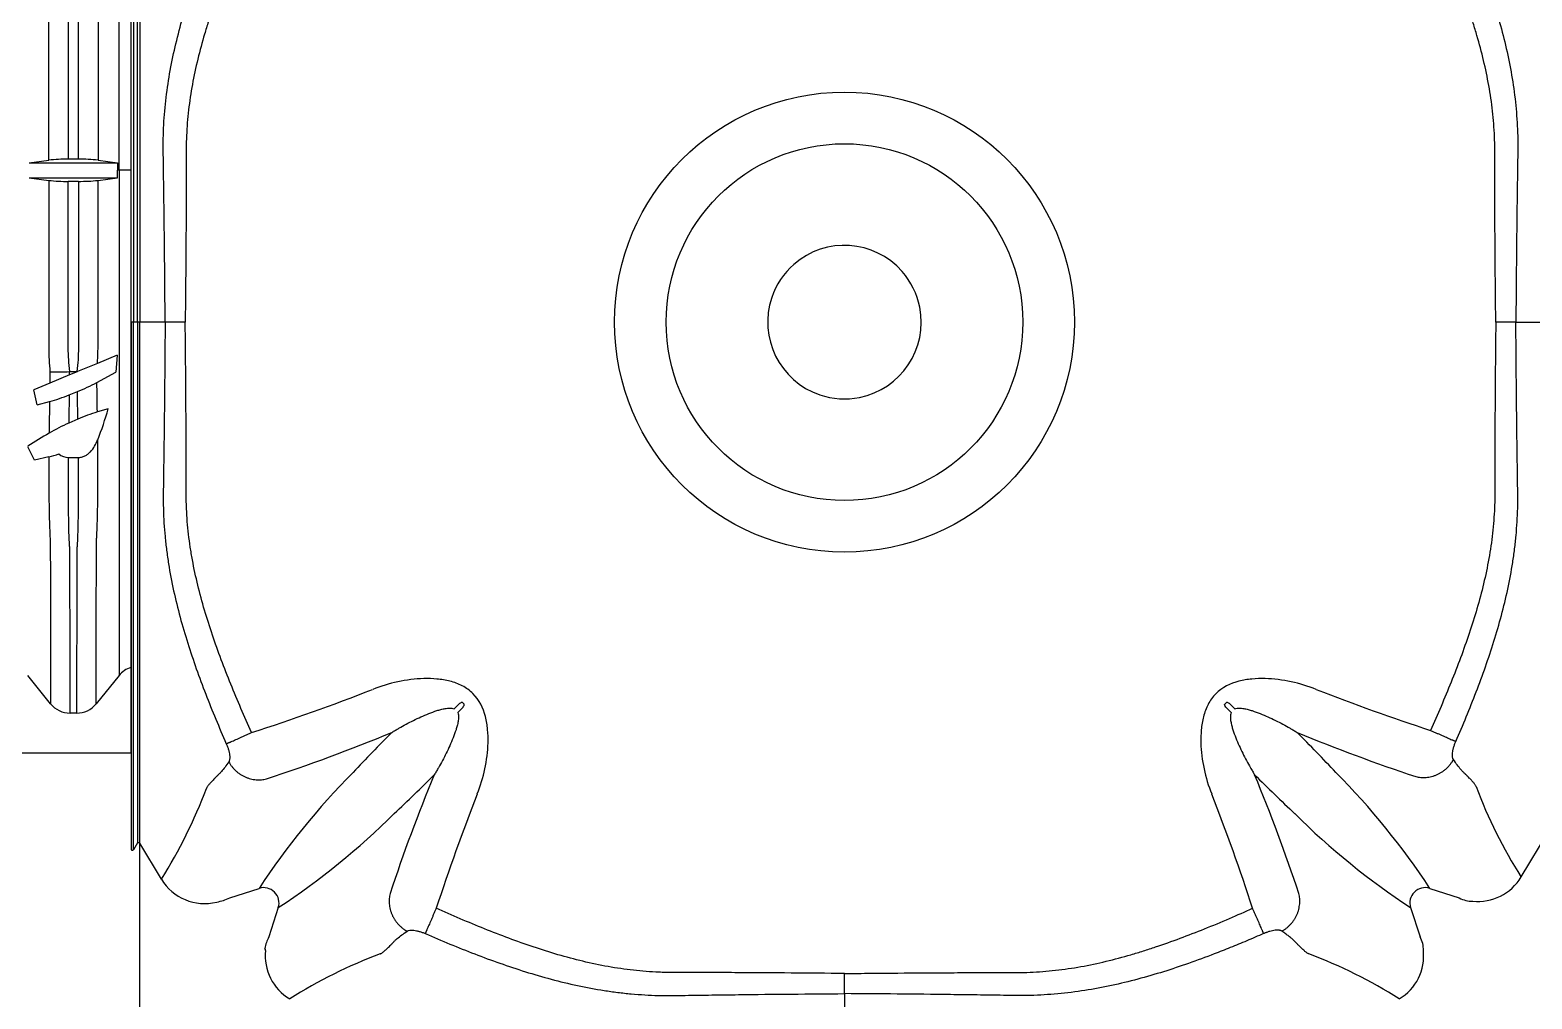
# Model space of a CAD drawing. Header units: millimetres. Extents: x -455371 to 117772, y -78417 to 116564.
# Drawn here: x -32728 to -32134, y 53506 to 53889 of the extents above; entities that cross this region are included whole.
import ezdxf

# ---------------------------------------------------------------- set-up
doc = ezdxf.new("R2010")
doc.units = ezdxf.units.MM
doc.layers.get('0').update_dxf_attribs({"color": 255})
doc.layers.add('BETON-STOP', color=141, linetype='Continuous')
doc.layers.add('Contorno-Cupolex', color=3, linetype='Continuous')
doc.layers.add('quote', color=5, linetype='Continuous', lineweight=15)

# ---------------------------------------------------------------- blocks, each defined once
blk = doc.blocks.new('Cupolex H50')
at = {"layer": 'Contorno-Cupolex', "linetype": 'Continuous'}
for p, q in [((19692.858, 10192.535), (19692.858, 10213.322)), ((19692.951, 10192.535), (19692.858, 10192.535)), ((19692.858, 10192.535), (19692.858, 10171.748)), ((19693.116, 10192.535), (19692.951, 10192.535)), ((19693.201, 10192.535), (19693.116, 10192.535)), ((19694.204, 10192.535), (19693.201, 10192.535)), ((19694.997, 10192.535), (19694.204, 10192.535)), ((19747.5, 10192.535), (19746.707, 10192.535)), ((19747.5, 10192.535), (19748.773, 10192.535)), ((19705.932, 10177.531), (19706.004, 10177.459)), ((19736.013, 10177.459), (19736.085, 10177.531)), ((19693.116, 10171.996), (19692.951, 10171.722)), ((19693.201, 10171.996), (19693.116, 10171.996)), ((19693.208, 10171.984), (19693.201, 10171.996)), ((19693.208, 10171.976), (19693.208, 10171.984)), ((19694.056, 10170.564), (19693.208, 10171.976)), ((19693.208, 10164.735), (19693.208, 10171.976)), ((19747.709, 10170.646), (19748.773, 10172.417)), ((19696.753, 10169.82), (19697.911, 10170.197)), ((19744.105, 10170.197), (19745.264, 10169.82)), ((19698.67, 10169.438), (19698.294, 10168.28)), ((19743.347, 10169.438), (19743.723, 10168.28)), ((19721.008, 10166.044), (19721.008, 10166.837)), ((19721.008, 10166.044), (19721.008, 10164.771))]:
    blk.add_line(p, q, dxfattribs=at)
for radius in [9.073, 7.037]:
    blk.add_circle((19721.008, 10192.535), radius, dxfattribs=at)
for centre, radius, start, end in [((19721.008, 10192.535), 3.029, 41.25, 131.25), ((19721.008, 10192.535), 3.029, 131.25, 161.25), ((19721.008, 10192.535), 3.029, 11.25, 41.25), ((19721.008, 10192.535), 3.029, 161.25, 251.25), ((19721.008, 10192.535), 3.029, 281.25, 11.25), ((19721.008, 10192.535), 3.029, 251.25, 281.25), ((19671.606, 10256.75), 84.511, 287.92489, 291.36419), ((19769.413, 10254.064), 81.647, 248.60087, 251.96279), ((19647.472, 10236.537), 83.013, 314.44915, 314.6275), ((19765.011, 10118.999), 83.013, 135.3725, 135.55085), ((19677.006, 10118.999), 83.013, 44.44915, 44.6275), ((19794.544, 10236.537), 83.013, 225.3725, 225.55085), ((19676.338, 10241.136), 70.114, 288.16797, 292.48426), ((19775.244, 10104.861), 101.529, 135.24033, 136.48357), ((19666.773, 10104.862), 101.528, 43.51644, 44.7597), ((19764.872, 10239.053), 67.882, 247.47222, 251.6936), ((19722.646, 10153.941), 29.599, 135.27197, 146.68663), ((19767.526, 10148.671), 67.882, 157.47222, 161.6936), ((19633.335, 10246.77), 101.528, 313.51644, 314.7597), ((19674.49, 10148.671), 67.882, 18.3064, 22.52778), ((19823.019, 10261.545), 122.115, 225.3451, 226.37876), ((19719.371, 10153.941), 29.599, 33.31337, 44.72803), ((19764.175, 10181.087), 19.498, 200.64304, 212.37979), ((19677.575, 10180.979), 19.496, 327.71075, 339.45955), ((19782.538, 10144.13), 81.647, 158.60087, 161.96279), ((19659.479, 10144.13), 81.647, 18.03721, 21.39913), ((19682.414, 10194.173), 29.599, 303.31337, 314.72803), ((19759.649, 10194.23), 29.672, 225.28608, 236.67252), ((19692.908, 10171.747), 0.0499, 179.27755, 329.03728), ((19695.76, 10171.587), 1.987, 210.98877, 283.95348), ((19698.098, 10169.625), 0.601, 341.86663, 108.13337), ((19743.918, 10169.625), 0.601, 71.86663, 198.13337), ((19746.005, 10171.669), 1.987, 263.94289, 329.01288), ((19695.909, 10171.605), 1.974, 279.62968, 295.30529), ((19745.761, 10170.723), 1.031, 241.14815, 271.90187), ((19700.317, 10167.325), 2.238, 154.73634, 166.96361), ((19742.82, 10167.782), 1.031, 358.098, 28.85197), ((19698.066, 10167.758), 0.1, 353.99442, 45.05073), ((19700.142, 10167.538), 1.987, 173.94289, 239.01288), ((19741.874, 10167.538), 1.987, 300.98712, 6.05711), ((19709.561, 10149.368), 19.498, 110.64304, 122.37979), ((19732.568, 10149.593), 19.248, 57.54397, 69.4332)]:
    blk.add_arc(centre, radius, start, end, dxfattribs=at)
for points, knots in [([(19692.951, 10213.348), (19692.951, 10211.819), (19692.951, 10210.284), (19692.951, 10208.366), (19692.951, 10207.982), (19692.951, 10207.407), (19692.951, 10207.215), (19692.951, 10206.999), (19692.951, 10206.975), (19692.951, 10206.928), (19692.951, 10206.905), (19692.951, 10206.823), (19692.951, 10206.751), (19692.951, 10206.485), (19692.951, 10206.231), (19692.951, 10205.762), (19692.951, 10205.591), (19692.951, 10205.219), (19692.951, 10205.016), (19692.951, 10204.369), (19692.951, 10203.893), (19692.951, 10203.114), (19692.951, 10202.842), (19692.951, 10202.285), (19692.951, 10202.001), (19692.951, 10201.421), (19692.951, 10201.126), (19692.951, 10200.525), (19692.951, 10200.217), (19692.951, 10199.756), (19692.951, 10199.602), (19692.951, 10199.427), (19692.951, 10199.405), (19692.951, 10199.383)], [0, 0, 0, 0, 0.5, 0.5, 0.625, 0.625, 0.6875, 0.6875, 0.6953125, 0.6953125, 0.703125, 0.703125, 0.71875, 0.71875, 0.75, 0.75, 0.765625, 0.765625, 0.78125, 0.78125, 0.8125, 0.8125, 0.828125, 0.828125, 0.84375, 0.84375, 0.859375, 0.859375, 0.875, 0.875, 0.8828125, 0.8828125, 0.8839302, 0.8839302, 0.8839302, 0.8839302]), ([(19693.116, 10192.535), (19693.116, 10193.816), (19693.116, 10195.097), (19693.116, 10197.018), (19693.116, 10197.659), (19693.116, 10198.46), (19693.116, 10198.621), (19693.116, 10198.942), (19693.116, 10199.104), (19693.116, 10199.39), (19693.116, 10199.514), (19693.116, 10199.767), (19693.116, 10199.896), (19693.116, 10200.537), (19693.116, 10201.023), (19693.116, 10201.973), (19693.116, 10202.439), (19693.116, 10203.761), (19693.116, 10204.543), (19693.116, 10205.471), (19693.116, 10205.74), (19693.116, 10206.182), (19693.116, 10206.355), (19693.116, 10206.517), (19693.116, 10206.547), (19693.116, 10206.586), (19693.116, 10206.598), (19693.116, 10206.622), (19693.116, 10206.633), (19693.116, 10206.693), (19693.116, 10206.743), (19693.116, 10206.894), (19693.116, 10206.994), (19693.116, 10207.497), (19693.116, 10207.899), (19693.116, 10209.911), (19693.116, 10211.52), (19693.116, 10213.074)], [0, 0, 0, 0, 0.0625, 0.0625, 0.09375, 0.09375, 0.101562, 0.101562, 0.109375, 0.109375, 0.117187, 0.117187, 0.125, 0.125, 0.15625, 0.15625, 0.1875, 0.1875, 0.25, 0.25, 0.28125, 0.28125, 0.3125, 0.3125, 0.320312, 0.320312, 0.324219, 0.324219, 0.328125, 0.328125, 0.34375, 0.34375, 0.375, 0.375, 0.5, 0.5, 1, 1, 1, 1]), ([(19693.201, 10213.074), (19693.201, 10211.52), (19693.201, 10209.911), (19693.201, 10207.899), (19693.201, 10207.497), (19693.201, 10206.994), (19693.201, 10206.894), (19693.201, 10206.743), (19693.201, 10206.693), (19693.201, 10206.633), (19693.201, 10206.622), (19693.201, 10206.598), (19693.201, 10206.586), (19693.201, 10206.547), (19693.201, 10206.517), (19693.201, 10206.355), (19693.201, 10206.182), (19693.201, 10205.74), (19693.201, 10205.471), (19693.201, 10204.543), (19693.201, 10203.761), (19693.201, 10202.439), (19693.201, 10201.973), (19693.201, 10201.023), (19693.201, 10200.537), (19693.201, 10199.896), (19693.201, 10199.767), (19693.201, 10199.514), (19693.201, 10199.39), (19693.201, 10199.104), (19693.201, 10198.942), (19693.201, 10198.621), (19693.201, 10198.46), (19693.201, 10197.659), (19693.201, 10197.018), (19693.201, 10195.097), (19693.201, 10193.816), (19693.201, 10192.535)], [0, 0, 0, 0, 0.5, 0.5, 0.625, 0.625, 0.65625, 0.65625, 0.671875, 0.671875, 0.675781, 0.675781, 0.679688, 0.679688, 0.6875, 0.6875, 0.71875, 0.71875, 0.75, 0.75, 0.8125, 0.8125, 0.84375, 0.84375, 0.875, 0.875, 0.882813, 0.882813, 0.890625, 0.890625, 0.898438, 0.898438, 0.90625, 0.90625, 0.9375, 0.9375, 1, 1, 1, 1]), ([(19694.204, 10192.535), (19694.201, 10193), (19694.195, 10193.932), (19694.182, 10195.335), (19694.168, 10196.624), (19694.152, 10197.796), (19694.141, 10198.585), (19694.133, 10199.112), (19694.127, 10199.469), (19694.134, 10200.097), (19694.19, 10200.998), (19694.328, 10202.07), (19694.597, 10203.479), (19694.973, 10204.852), (19695.427, 10206.202), (19695.795, 10207.192), (19696.194, 10208.185), (19696.475, 10208.833), (19696.619, 10209.166)], [0, 0, 0, 0, 0.081858, 0.164277, 0.247255, 0.309067, 0.370865, 0.386322, 0.40194, 0.433686, 0.497156, 0.560794, 0.624159, 0.750052, 0.811351, 0.87539, 0.93616, 1, 1, 1, 1]), ([(19697.616, 10208.729), (19697.527, 10208.528), (19697.343, 10208.117), (19697.069, 10207.48), (19696.755, 10206.724), (19696.415, 10205.856), (19696.124, 10205.045), (19695.909, 10204.392), (19695.709, 10203.738), (19695.485, 10202.915), (19695.27, 10201.916), (19695.118, 10200.908), (19695.05, 10200.064), (19695.036, 10199.515), (19695.035, 10199.26), (19695.035, 10199.086), (19695.036, 10198.603), (19695.034, 10197.811), (19695.03, 10196.404), (19695.021, 10194.997), (19695.009, 10193.59), (19695.001, 10192.887), (19694.997, 10192.535)], [0, 0, 0, 0, 0.039685, 0.081401, 0.12514, 0.187502, 0.249718, 0.280702, 0.311603, 0.373204, 0.434675, 0.49602, 0.557011, 0.587479, 0.595205, 0.603053, 0.61891, 0.682454, 0.745963, 0.872985, 0.936476, 1, 1, 1, 1]), ([(19746.707, 10192.535), (19746.703, 10192.885), (19746.695, 10193.585), (19746.682, 10194.984), (19746.673, 10196.383), (19746.669, 10197.783), (19746.667, 10198.57), (19746.668, 10199.094), (19746.668, 10199.435), (19746.655, 10200.025), (19746.59, 10200.865), (19746.442, 10201.867), (19746.232, 10202.86), (19746.013, 10203.678), (19745.816, 10204.328), (19745.606, 10204.976), (19745.319, 10205.782), (19744.941, 10206.753), (19744.545, 10207.706), (19744.267, 10208.337), (19744.133, 10208.64)], [0, 0, 0, 0, 0.063564, 0.127097, 0.254201, 0.31775, 0.381331, 0.397214, 0.41286, 0.44336, 0.504368, 0.565708, 0.627174, 0.688693, 0.719527, 0.750429, 0.81247, 0.874829, 0.93973, 1, 1, 1, 1]), ([(19745.13, 10209.074), (19745.226, 10208.852), (19745.415, 10208.415), (19745.683, 10207.765), (19745.984, 10207), (19746.307, 10206.125), (19746.754, 10204.783), (19747.123, 10203.419), (19747.385, 10202.017), (19747.519, 10200.951), (19747.572, 10200.056), (19747.576, 10199.431), (19747.571, 10199.077), (19747.562, 10198.553), (19747.552, 10197.768), (19747.533, 10196.369), (19747.514, 10194.625), (19747.505, 10193.229), (19747.5, 10192.535)], [0, 0, 0, 0, 0.042924, 0.084471, 0.124692, 0.188647, 0.249907, 0.375615, 0.438991, 0.50263, 0.566109, 0.597857, 0.613444, 0.628905, 0.690742, 0.752592, 0.876921, 1, 1, 1, 1]), ([(19692.951, 10199.383), (19692.951, 10199.251), (19692.951, 10199.12), (19692.951, 10198.681), (19692.951, 10198.373), (19692.951, 10197.452), (19692.951, 10196.837), (19692.951, 10194.993), (19692.951, 10193.764), (19692.951, 10192.535)], [0.8839302, 0.8839302, 0.8839302, 0.8839302, 0.890625, 0.890625, 0.90625, 0.90625, 0.9375, 0.9375, 1, 1, 1, 1]), ([(19692.951, 10185.719), (19692.951, 10185.84), (19692.951, 10185.961), (19692.951, 10186.389), (19692.951, 10186.697), (19692.951, 10187.619), (19692.951, 10188.233), (19692.951, 10190.077), (19692.951, 10191.306), (19692.951, 10192.535)], [0.8844651, 0.8844651, 0.8844651, 0.8844651, 0.890625, 0.890625, 0.90625, 0.90625, 0.9375, 0.9375, 1, 1, 1, 1]), ([(19693.116, 10192.535), (19693.116, 10191.89), (19693.116, 10191.245), (19693.116, 10189.955), (19693.116, 10189.309), (19693.116, 10188.019), (19693.116, 10187.374), (19693.116, 10186.406), (19693.116, 10186.083), (19693.116, 10185.44), (19693.116, 10185.117), (19693.116, 10184.478), (19693.116, 10184.165), (19693.116, 10183.551), (19693.116, 10183.249), (19693.116, 10182.657), (19693.116, 10182.365), (19693.116, 10181.811), (19693.116, 10181.544), (19693.116, 10180.784), (19693.116, 10180.317), (19693.116, 10179.729), (19693.116, 10179.548), (19693.116, 10179.222), (19693.116, 10179.074), (19693.116, 10178.693), (19693.116, 10178.525), (19693.116, 10178.326), (19693.116, 10178.225), (19693.116, 10178.024), (19693.116, 10177.924), (19693.116, 10177.723), (19693.116, 10177.623), (19693.116, 10177.321), (19693.116, 10177.121), (19693.116, 10176.719), (19693.116, 10176.518), (19693.116, 10175.916), (19693.116, 10175.515), (19693.116, 10174.712), (19693.116, 10174.311), (19693.116, 10173.271), (19693.116, 10172.633), (19693.116, 10171.996)], [0, 0, 0, 0, 0.032927, 0.032927, 0.065853, 0.065853, 0.09878, 0.09878, 0.115243, 0.115243, 0.131706, 0.131706, 0.14817, 0.14817, 0.164633, 0.164633, 0.181096, 0.181096, 0.197559, 0.197559, 0.230486, 0.230486, 0.246949, 0.246949, 0.263413, 0.263413, 0.296339, 0.296339, 0.329266, 0.329266, 0.362192, 0.362192, 0.395119, 0.395119, 0.460972, 0.460972, 0.526825, 0.526825, 0.658531, 0.658531, 0.790238, 0.790238, 1, 1, 1, 1]), ([(19693.201, 10171.996), (19693.201, 10172.633), (19693.201, 10173.271), (19693.201, 10174.311), (19693.201, 10174.712), (19693.201, 10175.515), (19693.201, 10175.916), (19693.201, 10176.518), (19693.201, 10176.719), (19693.201, 10177.121), (19693.201, 10177.321), (19693.201, 10177.623), (19693.201, 10177.723), (19693.201, 10177.924), (19693.201, 10178.024), (19693.201, 10178.225), (19693.201, 10178.326), (19693.201, 10178.525), (19693.201, 10178.693), (19693.201, 10179.074), (19693.201, 10179.222), (19693.201, 10179.548), (19693.201, 10179.729), (19693.201, 10180.317), (19693.201, 10180.784), (19693.201, 10181.544), (19693.201, 10181.811), (19693.201, 10182.365), (19693.201, 10182.657), (19693.201, 10183.249), (19693.201, 10183.551), (19693.201, 10184.165), (19693.201, 10184.478), (19693.201, 10185.117), (19693.201, 10185.44), (19693.201, 10186.083), (19693.201, 10186.406), (19693.201, 10187.374), (19693.201, 10188.019), (19693.201, 10189.309), (19693.201, 10189.955), (19693.201, 10191.245), (19693.201, 10191.89), (19693.201, 10192.535)], [0, 0, 0, 0, 0.209762, 0.209762, 0.341469, 0.341469, 0.473175, 0.473175, 0.539028, 0.539028, 0.604881, 0.604881, 0.637808, 0.637808, 0.670734, 0.670734, 0.703661, 0.703661, 0.736587, 0.736587, 0.753051, 0.753051, 0.769514, 0.769514, 0.802441, 0.802441, 0.818904, 0.818904, 0.835367, 0.835367, 0.85183, 0.85183, 0.868294, 0.868294, 0.884757, 0.884757, 0.90122, 0.90122, 0.934147, 0.934147, 0.967073, 0.967073, 1, 1, 1, 1]), ([(19694.204, 10192.535), (19694.196, 10191.132), (19694.183, 10189.729), (19694.161, 10187.975), (19694.157, 10187.624), (19694.15, 10187.098), (19694.147, 10186.923), (19694.142, 10186.572), (19694.14, 10186.397), (19694.136, 10186.134), (19694.134, 10186.047), (19694.131, 10185.871), (19694.13, 10185.783), (19694.129, 10185.648), (19694.129, 10185.603), (19694.129, 10185.513), (19694.13, 10185.468), (19694.131, 10185.333), (19694.133, 10185.243), (19694.145, 10184.793), (19694.167, 10184.434), (19694.219, 10183.895), (19694.239, 10183.716), (19694.285, 10183.358), (19694.31, 10183.179), (19694.396, 10182.644), (19694.463, 10182.291), (19694.692, 10181.241), (19694.881, 10180.552), (19695.203, 10179.533), (19695.317, 10179.195), (19695.554, 10178.525), (19695.678, 10178.193), (19696.062, 10177.202), (19696.335, 10176.551), (19696.619, 10175.905)], [0, 0, 0, 0, 0.25, 0.25, 0.3125, 0.3125, 0.34375, 0.34375, 0.375, 0.375, 0.390625, 0.390625, 0.40625, 0.40625, 0.414062, 0.414062, 0.421875, 0.421875, 0.4375, 0.4375, 0.5, 0.5, 0.53125, 0.53125, 0.5625, 0.5625, 0.625, 0.625, 0.75, 0.75, 0.8125, 0.8125, 0.875, 0.875, 1, 1, 1, 1]), ([(19697.616, 10176.341), (19697.331, 10176.975), (19697.057, 10177.611), (19696.667, 10178.572), (19696.541, 10178.894), (19696.298, 10179.54), (19696.182, 10179.865), (19695.851, 10180.841), (19695.655, 10181.496), (19695.414, 10182.489), (19695.342, 10182.822), (19695.25, 10183.325), (19695.222, 10183.493), (19695.172, 10183.829), (19695.149, 10183.997), (19695.091, 10184.501), (19695.064, 10184.838), (19695.045, 10185.259), (19695.042, 10185.344), (19695.039, 10185.47), (19695.038, 10185.513), (19695.037, 10185.597), (19695.036, 10185.639), (19695.035, 10185.766), (19695.035, 10185.853), (19695.035, 10186.027), (19695.035, 10186.115), (19695.036, 10186.379), (19695.035, 10186.556), (19695.035, 10186.907), (19695.035, 10187.083), (19695.033, 10187.611), (19695.032, 10187.963), (19695.025, 10189.721), (19695.013, 10191.128), (19694.997, 10192.535)], [0, 0, 0, 0, 0.125, 0.125, 0.1875, 0.1875, 0.25, 0.25, 0.375, 0.375, 0.4375, 0.4375, 0.46875, 0.46875, 0.5, 0.5, 0.5625, 0.5625, 0.578125, 0.578125, 0.585938, 0.585938, 0.59375, 0.59375, 0.609375, 0.609375, 0.625, 0.625, 0.65625, 0.65625, 0.6875, 0.6875, 0.75, 0.75, 1, 1, 1, 1]), ([(19746.707, 10192.535), (19746.69, 10191.136), (19746.679, 10189.736), (19746.671, 10187.987), (19746.67, 10187.637), (19746.668, 10186.937), (19746.668, 10186.588), (19746.668, 10186.15), (19746.668, 10186.062), (19746.668, 10185.931), (19746.668, 10185.888), (19746.668, 10185.802), (19746.668, 10185.759), (19746.667, 10185.674), (19746.667, 10185.632), (19746.666, 10185.549), (19746.665, 10185.507), (19746.662, 10185.381), (19746.659, 10185.297), (19746.642, 10184.878), (19746.616, 10184.543), (19746.56, 10184.041), (19746.538, 10183.874), (19746.489, 10183.54), (19746.462, 10183.373), (19746.372, 10182.873), (19746.302, 10182.542), (19746.066, 10181.554), (19745.874, 10180.904), (19745.549, 10179.935), (19745.435, 10179.613), (19745.196, 10178.971), (19745.071, 10178.651), (19744.686, 10177.694), (19744.414, 10177.061), (19744.133, 10176.43)], [0, 0, 0, 0, 0.25, 0.25, 0.3125, 0.3125, 0.375, 0.375, 0.390625, 0.390625, 0.398438, 0.398438, 0.40625, 0.40625, 0.414062, 0.414062, 0.421875, 0.421875, 0.4375, 0.4375, 0.5, 0.5, 0.53125, 0.53125, 0.5625, 0.5625, 0.625, 0.625, 0.75, 0.75, 0.8125, 0.8125, 0.875, 0.875, 1, 1, 1, 1]), ([(19745.13, 10175.996), (19745.411, 10176.639), (19745.68, 10177.288), (19746.06, 10178.275), (19746.182, 10178.606), (19746.416, 10179.272), (19746.528, 10179.607), (19746.844, 10180.619), (19747.029, 10181.303), (19747.253, 10182.347), (19747.319, 10182.698), (19747.402, 10183.23), (19747.427, 10183.408), (19747.471, 10183.764), (19747.491, 10183.943), (19747.54, 10184.478), (19747.561, 10184.835), (19747.572, 10185.283), (19747.574, 10185.372), (19747.575, 10185.507), (19747.575, 10185.551), (19747.575, 10185.641), (19747.575, 10185.686), (19747.574, 10185.775), (19747.573, 10185.819), (19747.572, 10185.907), (19747.571, 10185.95), (19747.569, 10186.081), (19747.568, 10186.168), (19747.561, 10186.604), (19747.556, 10186.953), (19747.547, 10187.651), (19747.542, 10187.999), (19747.521, 10189.744), (19747.508, 10191.139), (19747.5, 10192.535)], [0, 0, 0, 0, 0.125, 0.125, 0.1875, 0.1875, 0.25, 0.25, 0.375, 0.375, 0.4375, 0.4375, 0.46875, 0.46875, 0.5, 0.5, 0.5625, 0.5625, 0.578125, 0.578125, 0.585938, 0.585938, 0.59375, 0.59375, 0.601562, 0.601562, 0.609375, 0.609375, 0.625, 0.625, 0.6875, 0.6875, 0.75, 0.75, 1, 1, 1, 1]), ([(19692.951, 10171.722), (19692.951, 10173.251), (19692.951, 10174.786), (19692.951, 10176.704), (19692.951, 10177.088), (19692.951, 10177.663), (19692.951, 10177.855), (19692.951, 10178.071), (19692.951, 10178.095), (19692.951, 10178.143), (19692.951, 10178.165), (19692.951, 10178.247), (19692.951, 10178.319), (19692.951, 10178.585), (19692.951, 10178.839), (19692.951, 10179.308), (19692.951, 10179.479), (19692.951, 10179.851), (19692.951, 10180.054), (19692.951, 10180.701), (19692.951, 10181.177), (19692.951, 10181.956), (19692.951, 10182.229), (19692.951, 10182.785), (19692.951, 10183.07), (19692.951, 10183.649), (19692.951, 10183.944), (19692.951, 10184.545), (19692.951, 10184.854), (19692.951, 10185.314), (19692.951, 10185.468), (19692.951, 10185.654), (19692.951, 10185.686), (19692.951, 10185.719)], [0, 0, 0, 0, 0.5, 0.5, 0.625, 0.625, 0.6875, 0.6875, 0.6953125, 0.6953125, 0.703125, 0.703125, 0.71875, 0.71875, 0.75, 0.75, 0.765625, 0.765625, 0.78125, 0.78125, 0.8125, 0.8125, 0.828125, 0.828125, 0.84375, 0.84375, 0.859375, 0.859375, 0.875, 0.875, 0.8828125, 0.8828125, 0.8844651, 0.8844651, 0.8844651, 0.8844651]), ([(19706.519, 10173.92), (19706.649, 10174.243), (19706.749, 10174.573), (19706.893, 10175.248), (19706.938, 10175.595), (19706.95, 10176.114), (19706.946, 10176.287), (19706.913, 10176.633), (19706.885, 10176.807), (19706.754, 10177.309), (19706.6, 10177.633), (19706.227, 10178.005), (19706.085, 10178.105), (19705.775, 10178.267), (19705.611, 10178.326), (19705.276, 10178.412), (19705.103, 10178.44), (19704.757, 10178.472), (19704.585, 10178.477), (19704.069, 10178.464), (19703.723, 10178.42), (19703.046, 10178.276), (19702.716, 10178.175), (19702.393, 10178.046)], [0, 0, 0, 0, 0.125, 0.125, 0.25, 0.25, 0.3125, 0.3125, 0.375, 0.375, 0.5, 0.5, 0.5625, 0.5625, 0.625, 0.625, 0.6875, 0.6875, 0.75, 0.75, 0.875, 0.875, 1, 1, 1, 1]), ([(19739.624, 10178.046), (19739.3, 10178.175), (19738.97, 10178.276), (19738.296, 10178.42), (19737.949, 10178.465), (19737.429, 10178.477), (19737.256, 10178.472), (19736.91, 10178.44), (19736.737, 10178.411), (19736.234, 10178.281), (19735.91, 10178.126), (19735.538, 10177.753), (19735.438, 10177.612), (19735.276, 10177.302), (19735.218, 10177.138), (19735.131, 10176.803), (19735.103, 10176.629), (19735.071, 10176.284), (19735.066, 10176.112), (19735.079, 10175.596), (19735.123, 10175.25), (19735.268, 10174.573), (19735.368, 10174.242), (19735.497, 10173.92)], [0, 0, 0, 0, 0.125, 0.125, 0.25, 0.25, 0.3125, 0.3125, 0.375, 0.375, 0.5, 0.5, 0.5625, 0.5625, 0.625, 0.625, 0.6875, 0.6875, 0.75, 0.75, 0.875, 0.875, 1, 1, 1, 1]), ([(19703.152, 10176.351), (19703.174, 10176.365), (19703.197, 10176.379), (19703.243, 10176.407), (19703.266, 10176.421), (19703.335, 10176.462), (19703.381, 10176.489), (19703.521, 10176.57), (19703.615, 10176.622), (19703.901, 10176.775), (19704.096, 10176.872), (19704.398, 10177.008), (19704.5, 10177.052), (19704.708, 10177.135), (19704.814, 10177.174), (19704.976, 10177.226), (19705.03, 10177.242), (19705.141, 10177.27), (19705.198, 10177.283), (19705.312, 10177.301), (19705.369, 10177.307), (19705.458, 10177.307), (19705.488, 10177.305), (19705.547, 10177.295), (19705.576, 10177.288), (19705.604, 10177.277)], [0, 0, 0, 0, 0.03125, 0.03125, 0.0625, 0.0625, 0.125, 0.125, 0.25, 0.25, 0.5, 0.5, 0.625, 0.625, 0.75, 0.75, 0.8125, 0.8125, 0.875, 0.875, 0.9375, 0.9375, 0.96875, 0.96875, 1, 1, 1, 1]), ([(19705.932, 10177.531), (19705.929, 10177.533), (19705.925, 10177.534), (19705.918, 10177.535), (19705.914, 10177.535), (19705.904, 10177.533), (19705.897, 10177.531), (19705.877, 10177.523), (19705.865, 10177.516), (19705.829, 10177.494), (19705.808, 10177.477), (19705.789, 10177.458)], [0, 0, 0, 0, 0.0625, 0.0625, 0.125, 0.125, 0.25, 0.25, 0.5, 0.5, 1, 1, 1, 1]), ([(19705.931, 10177.315), (19705.95, 10177.335), (19705.968, 10177.356), (19705.99, 10177.392), (19705.997, 10177.404), (19706.004, 10177.424), (19706.007, 10177.431), (19706.008, 10177.441), (19706.008, 10177.445), (19706.008, 10177.452), (19706.006, 10177.456), (19706.004, 10177.459)], [0, 0, 0, 0, 0.5, 0.5, 0.75, 0.75, 0.875, 0.875, 0.9375, 0.9375, 1, 1, 1, 1]), ([(19736.086, 10177.315), (19736.066, 10177.335), (19736.049, 10177.356), (19736.027, 10177.392), (19736.02, 10177.404), (19736.012, 10177.424), (19736.01, 10177.431), (19736.008, 10177.441), (19736.008, 10177.445), (19736.009, 10177.452), (19736.01, 10177.456), (19736.013, 10177.459)], [0, 0, 0, 0, 0.5, 0.5, 0.75, 0.75, 0.875, 0.875, 0.9375, 0.9375, 1, 1, 1, 1]), ([(19736.228, 10177.458), (19736.209, 10177.477), (19736.187, 10177.494), (19736.152, 10177.516), (19736.14, 10177.523), (19736.12, 10177.531), (19736.113, 10177.533), (19736.102, 10177.535), (19736.099, 10177.535), (19736.091, 10177.534), (19736.088, 10177.533), (19736.085, 10177.531)], [0, 0, 0, 0, 0.5, 0.5, 0.75, 0.75, 0.875, 0.875, 0.9375, 0.9375, 1, 1, 1, 1]), ([(19736.412, 10177.277), (19736.441, 10177.288), (19736.47, 10177.296), (19736.53, 10177.305), (19736.56, 10177.307), (19736.648, 10177.307), (19736.706, 10177.301), (19736.82, 10177.282), (19736.877, 10177.27), (19736.988, 10177.241), (19737.042, 10177.225), (19737.204, 10177.173), (19737.309, 10177.135), (19737.516, 10177.052), (19737.618, 10177.008), (19737.919, 10176.872), (19738.115, 10176.775), (19738.402, 10176.622), (19738.496, 10176.57), (19738.636, 10176.489), (19738.682, 10176.462), (19738.751, 10176.421), (19738.774, 10176.407), (19738.819, 10176.379), (19738.842, 10176.366), (19738.865, 10176.351)], [0, 0, 0, 0, 0.03125, 0.03125, 0.0625, 0.0625, 0.125, 0.125, 0.1875, 0.1875, 0.25, 0.25, 0.375, 0.375, 0.5, 0.5, 0.75, 0.75, 0.875, 0.875, 0.9375, 0.9375, 0.96875, 0.96875, 1, 1, 1, 1]), ([(19705.75, 10177.131), (19705.762, 10177.102), (19705.769, 10177.073), (19705.778, 10177.014), (19705.78, 10176.984), (19705.781, 10176.895), (19705.774, 10176.837), (19705.756, 10176.723), (19705.743, 10176.666), (19705.714, 10176.555), (19705.698, 10176.501), (19705.647, 10176.34), (19705.608, 10176.234), (19705.525, 10176.028), (19705.482, 10175.926), (19705.346, 10175.625), (19705.248, 10175.428), (19705.095, 10175.142), (19705.043, 10175.048), (19704.963, 10174.908), (19704.936, 10174.862), (19704.894, 10174.793), (19704.881, 10174.77), (19704.853, 10174.724), (19704.839, 10174.701), (19704.825, 10174.679)], [0, 0, 0, 0, 0.03125, 0.03125, 0.0625, 0.0625, 0.125, 0.125, 0.1875, 0.1875, 0.25, 0.25, 0.375, 0.375, 0.5, 0.5, 0.75, 0.75, 0.875, 0.875, 0.9375, 0.9375, 0.96875, 0.96875, 1, 1, 1, 1]), ([(19736.267, 10177.131), (19736.255, 10177.102), (19736.248, 10177.073), (19736.239, 10177.014), (19736.237, 10176.984), (19736.236, 10176.895), (19736.242, 10176.837), (19736.261, 10176.723), (19736.274, 10176.666), (19736.302, 10176.555), (19736.318, 10176.501), (19736.37, 10176.34), (19736.409, 10176.234), (19736.491, 10176.028), (19736.535, 10175.926), (19736.671, 10175.625), (19736.768, 10175.428), (19736.921, 10175.142), (19736.974, 10175.048), (19737.054, 10174.908), (19737.081, 10174.862), (19737.122, 10174.793), (19737.136, 10174.77), (19737.164, 10174.724), (19737.178, 10174.701), (19737.192, 10174.679)], [0, 0, 0, 0, 0.03125, 0.03125, 0.0625, 0.0625, 0.125, 0.125, 0.1875, 0.1875, 0.25, 0.25, 0.375, 0.375, 0.5, 0.5, 0.75, 0.75, 0.875, 0.875, 0.9375, 0.9375, 0.96875, 0.96875, 1, 1, 1, 1]), ([(19745.035, 10175.278), (19745.019, 10175.303), (19745.006, 10175.337), (19744.999, 10175.393), (19744.997, 10175.404), (19744.996, 10175.429), (19744.996, 10175.442), (19744.996, 10175.483), (19744.997, 10175.513), (19745.005, 10175.576), (19745.01, 10175.61), (19745.021, 10175.663), (19745.025, 10175.682), (19745.034, 10175.719), (19745.039, 10175.738), (19745.055, 10175.796), (19745.068, 10175.836), (19745.097, 10175.916), (19745.113, 10175.956), (19745.13, 10175.996)], [0, 0, 0, 0, 0.25, 0.25, 0.3125, 0.3125, 0.375, 0.375, 0.5, 0.5, 0.625, 0.625, 0.6875, 0.6875, 0.75, 0.75, 0.875, 0.875, 1, 1, 1, 1]), ([(19696.619, 10175.905), (19696.636, 10175.864), (19696.652, 10175.824), (19696.681, 10175.745), (19696.694, 10175.705), (19696.711, 10175.647), (19696.716, 10175.628), (19696.725, 10175.591), (19696.729, 10175.572), (19696.74, 10175.519), (19696.745, 10175.485), (19696.751, 10175.438), (19696.752, 10175.423), (19696.754, 10175.393), (19696.755, 10175.379), (19696.755, 10175.338), (19696.753, 10175.313), (19696.747, 10175.269), (19696.743, 10175.249), (19696.731, 10175.215), (19696.724, 10175.2), (19696.715, 10175.188)], [0, 0, 0, 0, 0.125, 0.125, 0.25, 0.25, 0.3125, 0.3125, 0.375, 0.375, 0.5, 0.5, 0.5625, 0.5625, 0.625, 0.625, 0.75, 0.75, 0.875, 0.875, 1, 1, 1, 1]), ([(19696.715, 10175.188), (19696.665, 10175.114), (19696.616, 10175.044), (19696.518, 10174.916), (19696.47, 10174.857), (19696.4, 10174.777), (19696.377, 10174.751), (19696.342, 10174.715), (19696.331, 10174.704), (19696.314, 10174.687), (19696.308, 10174.681), (19696.297, 10174.67), (19696.291, 10174.665), (19696.274, 10174.649), (19696.263, 10174.638), (19696.246, 10174.622), (19696.24, 10174.617), (19696.228, 10174.606), (19696.223, 10174.6), (19696.211, 10174.589), (19696.206, 10174.584), (19696.194, 10174.572), (19696.189, 10174.567), (19696.178, 10174.556), (19696.173, 10174.55), (19696.163, 10174.54), (19696.158, 10174.535), (19696.133, 10174.509), (19696.113, 10174.49), (19696.085, 10174.46), (19696.076, 10174.451), (19696.058, 10174.432), (19696.05, 10174.423), (19696.024, 10174.395), (19696.008, 10174.378), (19695.977, 10174.344), (19695.963, 10174.328), (19695.935, 10174.296), (19695.922, 10174.281), (19695.898, 10174.25), (19695.887, 10174.236), (19695.867, 10174.207), (19695.859, 10174.193), (19695.847, 10174.172), (19695.844, 10174.165), (19695.839, 10174.155), (19695.837, 10174.152), (19695.834, 10174.145), (19695.833, 10174.142), (19695.832, 10174.138)], [0, 0, 0, 0, 0.125, 0.125, 0.25, 0.25, 0.3125, 0.3125, 0.34375, 0.34375, 0.359375, 0.359375, 0.375, 0.375, 0.40625, 0.40625, 0.421875, 0.421875, 0.4375, 0.4375, 0.453125, 0.453125, 0.46875, 0.46875, 0.484375, 0.484375, 0.5, 0.5, 0.5625, 0.5625, 0.59375, 0.59375, 0.625, 0.625, 0.6875, 0.6875, 0.75, 0.75, 0.8125, 0.8125, 0.875, 0.875, 0.9375, 0.9375, 0.96875, 0.96875, 0.984375, 0.984375, 1, 1, 1, 1]), ([(19745.929, 10174.214), (19745.928, 10174.217), (19745.927, 10174.22), (19745.924, 10174.227), (19745.922, 10174.231), (19745.917, 10174.241), (19745.913, 10174.248), (19745.902, 10174.268), (19745.893, 10174.283), (19745.873, 10174.312), (19745.862, 10174.327), (19745.838, 10174.357), (19745.824, 10174.373), (19745.796, 10174.405), (19745.781, 10174.421), (19745.75, 10174.455), (19745.734, 10174.473), (19745.708, 10174.501), (19745.699, 10174.51), (19745.681, 10174.529), (19745.672, 10174.539), (19745.643, 10174.568), (19745.623, 10174.588), (19745.6, 10174.611), (19745.598, 10174.614), (19745.593, 10174.619), (19745.59, 10174.622), (19745.582, 10174.63), (19745.577, 10174.635), (19745.566, 10174.646), (19745.56, 10174.652), (19745.549, 10174.663), (19745.543, 10174.669), (19745.531, 10174.68), (19745.526, 10174.685), (19745.514, 10174.696), (19745.508, 10174.701), (19745.497, 10174.712), (19745.491, 10174.717), (19745.48, 10174.728), (19745.474, 10174.733), (19745.457, 10174.75), (19745.445, 10174.761), (19745.423, 10174.784), (19745.411, 10174.796), (19745.376, 10174.833), (19745.353, 10174.859), (19745.235, 10174.995), (19745.136, 10175.127), (19745.035, 10175.278)], [0, 0, 0, 0, 0.015625, 0.015625, 0.03125, 0.03125, 0.0625, 0.0625, 0.125, 0.125, 0.1875, 0.1875, 0.25, 0.25, 0.3125, 0.3125, 0.375, 0.375, 0.40625, 0.40625, 0.4375, 0.4375, 0.5, 0.5, 0.507812, 0.507812, 0.515625, 0.515625, 0.53125, 0.53125, 0.546875, 0.546875, 0.5625, 0.5625, 0.578125, 0.578125, 0.59375, 0.59375, 0.609375, 0.609375, 0.625, 0.625, 0.65625, 0.65625, 0.6875, 0.6875, 0.75, 0.75, 1, 1, 1, 1]), ([(19721.008, 10166.837), (19719.609, 10166.853), (19718.21, 10166.865), (19716.46, 10166.872), (19716.11, 10166.874), (19715.411, 10166.875), (19715.061, 10166.876), (19714.623, 10166.876), (19714.535, 10166.876), (19714.405, 10166.875), (19714.361, 10166.875), (19714.275, 10166.875), (19714.232, 10166.876), (19714.147, 10166.876), (19714.106, 10166.876), (19714.022, 10166.878), (19713.98, 10166.878), (19713.854, 10166.881), (19713.77, 10166.884), (19713.351, 10166.901), (19713.016, 10166.927), (19712.515, 10166.984), (19712.347, 10167.005), (19712.013, 10167.054), (19711.846, 10167.081), (19711.346, 10167.171), (19711.015, 10167.241), (19710.028, 10167.477), (19709.377, 10167.67), (19708.408, 10167.994), (19708.086, 10168.109), (19707.444, 10168.348), (19707.124, 10168.472), (19706.167, 10168.857), (19705.534, 10169.129), (19704.903, 10169.411)], [0, 0, 0, 0, 0.25, 0.25, 0.3125, 0.3125, 0.375, 0.375, 0.390625, 0.390625, 0.398438, 0.398438, 0.40625, 0.40625, 0.414062, 0.414062, 0.421875, 0.421875, 0.4375, 0.4375, 0.5, 0.5, 0.53125, 0.53125, 0.5625, 0.5625, 0.625, 0.625, 0.75, 0.75, 0.8125, 0.8125, 0.875, 0.875, 1, 1, 1, 1]), ([(19721.008, 10166.837), (19721.358, 10166.841), (19722.058, 10166.849), (19723.457, 10166.861), (19724.857, 10166.87), (19726.256, 10166.875), (19727.044, 10166.876), (19727.567, 10166.875), (19727.909, 10166.875), (19728.498, 10166.888), (19729.338, 10166.954), (19730.34, 10167.101), (19731.333, 10167.311), (19732.152, 10167.53), (19732.801, 10167.727), (19733.449, 10167.938), (19734.255, 10168.224), (19735.226, 10168.602), (19736.18, 10168.998), (19736.81, 10169.277), (19737.113, 10169.411)], [0, 0, 0, 0, 0.063564, 0.127097, 0.254201, 0.31775, 0.381331, 0.397214, 0.41286, 0.44336, 0.504368, 0.565708, 0.627174, 0.688693, 0.719527, 0.750429, 0.81247, 0.874829, 0.93973, 1, 1, 1, 1]), ([(19702.687, 10167.614), (19702.69, 10167.616), (19702.694, 10167.617), (19702.701, 10167.62), (19702.704, 10167.621), (19702.714, 10167.626), (19702.721, 10167.63), (19702.742, 10167.642), (19702.756, 10167.65), (19702.785, 10167.67), (19702.8, 10167.681), (19702.83, 10167.706), (19702.846, 10167.719), (19702.878, 10167.747), (19702.895, 10167.762), (19702.929, 10167.793), (19702.946, 10167.81), (19702.974, 10167.835), (19702.983, 10167.844), (19703.003, 10167.863), (19703.012, 10167.872), (19703.042, 10167.9), (19703.062, 10167.92), (19703.085, 10167.943), (19703.087, 10167.946), (19703.092, 10167.951), (19703.095, 10167.953), (19703.103, 10167.961), (19703.109, 10167.967), (19703.12, 10167.978), (19703.125, 10167.983), (19703.137, 10167.995), (19703.142, 10168), (19703.153, 10168.012), (19703.159, 10168.018), (19703.169, 10168.029), (19703.175, 10168.035), (19703.185, 10168.047), (19703.191, 10168.052), (19703.201, 10168.064), (19703.207, 10168.069), (19703.223, 10168.087), (19703.234, 10168.098), (19703.257, 10168.121), (19703.269, 10168.132), (19703.306, 10168.167), (19703.332, 10168.19), (19703.469, 10168.309), (19703.6, 10168.407), (19703.752, 10168.508)], [0, 0, 0, 0, 0.015625, 0.015625, 0.03125, 0.03125, 0.0625, 0.0625, 0.125, 0.125, 0.1875, 0.1875, 0.25, 0.25, 0.3125, 0.3125, 0.375, 0.375, 0.40625, 0.40625, 0.4375, 0.4375, 0.5, 0.5, 0.507812, 0.507812, 0.515625, 0.515625, 0.53125, 0.53125, 0.546875, 0.546875, 0.5625, 0.5625, 0.578125, 0.578125, 0.59375, 0.59375, 0.609375, 0.609375, 0.625, 0.625, 0.65625, 0.65625, 0.6875, 0.6875, 0.75, 0.75, 1, 1, 1, 1]), ([(19703.752, 10168.508), (19703.776, 10168.525), (19703.81, 10168.537), (19703.866, 10168.545), (19703.878, 10168.546), (19703.902, 10168.548), (19703.916, 10168.548), (19703.957, 10168.548), (19703.986, 10168.546), (19704.05, 10168.539), (19704.083, 10168.533), (19704.137, 10168.523), (19704.155, 10168.519), (19704.192, 10168.51), (19704.212, 10168.505), (19704.27, 10168.488), (19704.309, 10168.475), (19704.389, 10168.447), (19704.429, 10168.431), (19704.47, 10168.413)], [0, 0, 0, 0, 0.25, 0.25, 0.3125, 0.3125, 0.375, 0.375, 0.5, 0.5, 0.625, 0.625, 0.6875, 0.6875, 0.75, 0.75, 0.875, 0.875, 1, 1, 1, 1]), ([(19704.47, 10168.413), (19705.113, 10168.132), (19705.761, 10167.863), (19706.748, 10167.484), (19707.079, 10167.361), (19707.745, 10167.127), (19708.08, 10167.016), (19709.092, 10166.7), (19709.776, 10166.515), (19710.82, 10166.291), (19711.172, 10166.225), (19711.704, 10166.142), (19711.882, 10166.117), (19712.238, 10166.072), (19712.416, 10166.053), (19712.951, 10166.003), (19713.309, 10165.982), (19713.756, 10165.971), (19713.845, 10165.97), (19713.98, 10165.969), (19714.025, 10165.968), (19714.114, 10165.968), (19714.159, 10165.969), (19714.248, 10165.97), (19714.292, 10165.97), (19714.38, 10165.971), (19714.424, 10165.972), (19714.555, 10165.974), (19714.642, 10165.975), (19715.077, 10165.982), (19715.426, 10165.987), (19716.124, 10165.996), (19716.473, 10166.001), (19718.217, 10166.022), (19719.612, 10166.035), (19721.008, 10166.044)], [0, 0, 0, 0, 0.125, 0.125, 0.1875, 0.1875, 0.25, 0.25, 0.375, 0.375, 0.4375, 0.4375, 0.46875, 0.46875, 0.5, 0.5, 0.5625, 0.5625, 0.578125, 0.578125, 0.585938, 0.585938, 0.59375, 0.59375, 0.601562, 0.601562, 0.609375, 0.609375, 0.625, 0.625, 0.6875, 0.6875, 0.75, 0.75, 1, 1, 1, 1]), ([(19737.547, 10168.413), (19737.325, 10168.317), (19736.888, 10168.128), (19736.238, 10167.861), (19735.474, 10167.559), (19734.599, 10167.236), (19733.256, 10166.79), (19731.892, 10166.421), (19730.491, 10166.158), (19729.424, 10166.025), (19728.529, 10165.971), (19727.904, 10165.967), (19727.55, 10165.973), (19727.026, 10165.981), (19726.242, 10165.992), (19724.843, 10166.01), (19723.098, 10166.029), (19721.703, 10166.039), (19721.008, 10166.044)], [0, 0, 0, 0, 0.042924, 0.084471, 0.124692, 0.188647, 0.249907, 0.375615, 0.438991, 0.50263, 0.566109, 0.597857, 0.613444, 0.628905, 0.690742, 0.752592, 0.876921, 1, 1, 1, 1]), ([(19738.265, 10168.508), (19738.262, 10168.51), (19738.255, 10168.515), (19738.244, 10168.52), (19738.233, 10168.525), (19738.22, 10168.53), (19738.207, 10168.534), (19738.193, 10168.538), (19738.178, 10168.541), (19738.145, 10168.546), (19738.089, 10168.55), (19738, 10168.544), (19737.899, 10168.528), (19737.805, 10168.505), (19737.727, 10168.482), (19737.674, 10168.464), (19737.627, 10168.446), (19737.587, 10168.43), (19737.56, 10168.419), (19737.547, 10168.413)], [0, 0, 0, 0, 0.031543, 0.062759, 0.093676, 0.12432, 0.154721, 0.184907, 0.214908, 0.244754, 0.371276, 0.495222, 0.622346, 0.74714, 0.810652, 0.87359, 0.915985, 0.958061, 1, 1, 1, 1]), ([(19739.33, 10167.614), (19739.326, 10167.616), (19739.32, 10167.618), (19739.306, 10167.625), (19739.282, 10167.637), (19739.232, 10167.668), (19739.17, 10167.719), (19739.099, 10167.783), (19739.042, 10167.836), (19738.987, 10167.889), (19738.942, 10167.933), (19738.902, 10167.973), (19738.87, 10168.005), (19738.839, 10168.039), (19738.796, 10168.085), (19738.736, 10168.144), (19738.667, 10168.206), (19738.602, 10168.261), (19738.543, 10168.308), (19738.48, 10168.357), (19738.413, 10168.407), (19738.341, 10168.457), (19738.291, 10168.491), (19738.265, 10168.508)], [0, 0, 0, 0, 0.016011, 0.032224, 0.064149, 0.128117, 0.255099, 0.326832, 0.398509, 0.451594, 0.506571, 0.540692, 0.57148, 0.599734, 0.634041, 0.695795, 0.755398, 0.795322, 0.835569, 0.876151, 0.917076, 0.958355, 1, 1, 1, 1])]:
    blk.add_open_spline(points, degree=3, knots=knots, dxfattribs=at)
for points, weights in [([(19696.619, 10175.905), (19696.875, 10176.009), (19697.616, 10176.341)], [1, 0.837824847321, 1]), ([(19744.133, 10176.43), (19744.873, 10176.1), (19745.13, 10175.996)], [1, 0.838288024156, 1]), ([(19696.715, 10175.188), (19697.215, 10174.272), (19698.2, 10174.517)], [1, 0.774238593566, 1]), ([(19743.551, 10174.607), (19744.536, 10174.363), (19745.035, 10175.278)], [1, 0.77386842912, 1]), ([(19703.08, 10169.992), (19702.836, 10169.008), (19703.752, 10168.508)], [1, 0.77386842912, 1]), ([(19738.265, 10168.508), (19739.181, 10169.008), (19738.936, 10169.992)], [1, 0.77386842912, 1]), ([(19704.903, 10169.411), (19704.573, 10168.671), (19704.47, 10168.413)], [1, 0.838288024159, 1]), ([(19737.547, 10168.413), (19737.443, 10168.671), (19737.113, 10169.411)], [1, 0.838288024155, 1])]:
    blk.add_rational_spline(points, weights, degree=2, dxfattribs=at)
blk = doc.blocks.new('*U2214')
at = {"xscale": 10.01836209701863, "yscale": 10.01836209701863, "zscale": 10.01836209701863}
blk.add_blockref('Cupolex H50', (-197854.97, -101829.74), dxfattribs=at)
blk = doc.blocks.new('*U2215')
at = {"layer": 'quote', "color": 0, "linetype": 'ByBlock', "lineweight": -2, "transparency": 16777216}
blk.add_blockref('*U2214', (1280, -1345), dxfattribs=at)
blk = doc.blocks.new('Bs H50 tacca 3')
at = {"layer": 'BETON-STOP'}
for p, q in [((19733.613, 10065.539), (19733.613, 10111.539)), ((19729.597, 10088.839), (19730.365, 10088.937)), ((19731.538, 10088.975), (19731.138, 10088.975)), ((19732.311, 10088.937), (19733.078, 10088.839)), ((19729.597, 10088.839), (19733.078, 10088.839)), ((19733.078, 10088.839), (19733.078, 10088.539)), ((19733.14, 10088.539), (19733.078, 10088.539)), ((19733.078, 10088.239), (19733.078, 10088.539)), ((19733.613, 10088.539), (19733.14, 10088.539)), ((19729.597, 10088.239), (19730.365, 10088.141)), ((19729.597, 10088.239), (19733.078, 10088.239)), ((19731.538, 10088.102), (19731.138, 10088.102)), ((19732.311, 10088.141), (19733.078, 10088.239)), ((19733.071, 10081.245), (19732.288, 10080.921)), ((19733.071, 10081.245), (19733.015, 10080.573)), ((19730.415, 10080.591), (19730.408, 10080.142)), ((19731.187, 10080.465), (19731.189, 10080.599)), ((19731.487, 10080.589), (19731.187, 10080.465)), ((19731.189, 10080.599), (19731.196, 10080.599)), ((19731.196, 10080.599), (19731.479, 10080.599)), ((19731.479, 10080.599), (19731.486, 10080.599)), ((19731.507, 10080.598), (19731.486, 10080.599)), ((19731.486, 10080.599), (19731.487, 10080.589)), ((19731.507, 10080.598), (19731.487, 10080.589)), ((19732.288, 10080.921), (19731.507, 10080.598)), ((19730.408, 10080.142), (19729.774, 10079.88)), ((19731.187, 10080.465), (19730.408, 10080.142)), ((19732.267, 10080.166), (19733.015, 10080.573)), ((19729.915, 10079.289), (19729.774, 10079.88)), ((19729.915, 10079.289), (19730.397, 10079.414)), ((19731.174, 10079.684), (19731.499, 10079.814)), ((19732.716, 10079.124), (19732.285, 10079.004)), ((19731.515, 10078.717), (19731.159, 10078.562)), ((19729.799, 10077.108), (19729.535, 10077.623)), ((19730.374, 10077.234), (19729.799, 10077.108)), ((19731.147, 10077.208), (19731.529, 10077.208)), ((19730.437, 10067.494), (19729.536, 10068.605)), ((19733.14, 10068.605), (19732.238, 10067.494)), ((19731.466, 10067.124), (19731.21, 10067.124)), ((19733.613, 10065.539), (19721.484, 10065.539))]:
    blk.add_line(p, q, dxfattribs=at)
for centre, radius, start, end in [((19731.074, 10082.468), 6.508, 89.43669, 96.25333), ((19731.59, 10082.23), 6.746, 83.86712, 90.44286), ((19731.074, 10094.61), 6.508, 263.74667, 270.56331), ((19731.59, 10094.848), 6.746, 269.55714, 276.13288), ((19730.708, 10089.518), 8.932, 268.12181, 273.08735), ((19728.493, 10087.397), 8.157, 291.6267, 297.56292), ((19296.301, 10072.957), 436.026, 0.79467, 0.94735), ((19971.486, 10075.751), 241.117, 179.12954, 179.42423), ((19728.516, 10086.083), 6.93, 285.74314, 292.55569), ((20054.415, 10074.69), 323.28, 179.11496, 179.31372), ((19382.186, 10074.326), 349.356, 0.7202, 0.90021), ((19734.129, 10072.884), 6.392, 106.76608, 114.13995), ((19720.309, 10082.702), 12.912, 338.19332, 343.91314), ((19734.015, 10071.873), 7.274, 113.12156, 119.9777), ((19749.618, 10046.159), 37.349, 121.00057, 122.52695), ((19729.327, 10081.561), 4.451, 283.59661, 288.82457), ((19731.161, 10077.84), 0.633, 231.11366, 268.73607), ((19733.913, 10067.983), 0.992, 107.59569, 141.1493), ((19731.212, 10068.119), 0.995, 218.92289, 269.91472), ((19731.464, 10068.119), 0.996, 270.09343, 321.06896)]:
    blk.add_arc(centre, radius, start, end, dxfattribs=at)
for points, knots in [([(19733.14, 10088.539), (19733.14, 10089.74), (19733.14, 10090.941), (19733.14, 10092.742), (19733.14, 10093.343), (19733.14, 10094.244), (19733.14, 10094.544), (19733.14, 10094.994), (19733.14, 10095.145), (19733.14, 10095.445), (19733.14, 10095.595), (19733.14, 10096.045), (19733.14, 10096.345), (19733.141, 10096.944), (19733.141, 10097.238), (19733.141, 10097.81), (19733.141, 10098.088), (19733.141, 10098.632), (19733.141, 10098.898), (19733.141, 10099.652), (19733.141, 10100.104), (19733.141, 10100.899), (19733.141, 10101.227), (19733.14, 10101.611), (19733.14, 10101.721), (19733.14, 10101.9), (19733.14, 10101.97), (19733.14, 10102.069), (19733.14, 10102.113), (19733.14, 10102.207), (19733.14, 10102.254), (19733.14, 10102.488), (19733.14, 10102.674), (19733.14, 10103.235), (19733.14, 10103.609), (19733.14, 10105.48), (19733.14, 10106.976), (19733.14, 10108.472)], [0, 0, 0, 0, 0.0625, 0.0625, 0.09375, 0.09375, 0.109375, 0.109375, 0.117187, 0.117187, 0.125, 0.125, 0.140625, 0.140625, 0.15625, 0.15625, 0.171875, 0.171875, 0.1875, 0.1875, 0.21875, 0.21875, 0.25, 0.25, 0.265625, 0.265625, 0.28125, 0.28125, 0.296875, 0.296875, 0.3125, 0.3125, 0.375, 0.375, 0.5, 0.5, 1, 1, 1, 1]), ([(19730.365, 10088.937), (19730.365, 10090.195), (19730.365, 10091.454), (19730.365, 10093.342), (19730.365, 10093.971), (19730.365, 10094.757), (19730.365, 10094.915), (19730.365, 10095.15), (19730.365, 10095.229), (19730.365, 10095.386), (19730.364, 10095.465), (19730.367, 10095.858), (19730.384, 10096.173), (19730.415, 10096.487)], [0, 0, 0, 0, 0.5, 0.5, 0.75, 0.75, 0.8125, 0.8125, 0.84375, 0.84375, 0.875, 0.875, 1, 1, 1, 1]), ([(19731.196, 10096.479), (19731.16, 10096.166), (19731.14, 10095.854), (19731.137, 10095.463), (19731.138, 10095.385), (19731.138, 10095.229), (19731.138, 10095.15), (19731.137, 10094.916), (19731.137, 10094.76), (19731.138, 10093.978), (19731.138, 10093.353), (19731.137, 10091.477), (19731.138, 10090.226), (19731.138, 10088.975)], [0, 0, 0, 0, 0.125, 0.125, 0.15625, 0.15625, 0.1875, 0.1875, 0.25, 0.25, 0.5, 0.5, 1, 1, 1, 1]), ([(19731.538, 10088.975), (19731.538, 10090.226), (19731.538, 10091.477), (19731.538, 10093.353), (19731.538, 10093.978), (19731.538, 10094.76), (19731.538, 10094.916), (19731.538, 10095.15), (19731.538, 10095.229), (19731.538, 10095.385), (19731.538, 10095.463), (19731.535, 10095.854), (19731.516, 10096.166), (19731.479, 10096.479)], [0, 0, 0, 0, 0.5, 0.5, 0.75, 0.75, 0.8125, 0.8125, 0.84375, 0.84375, 0.875, 0.875, 1, 1, 1, 1]), ([(19732.288, 10096.157), (19732.298, 10096.007), (19732.305, 10095.856), (19732.31, 10095.631), (19732.311, 10095.556), (19732.311, 10095.405), (19732.311, 10095.33), (19732.311, 10094.954), (19732.311, 10094.653), (19732.311, 10093.751), (19732.311, 10093.149), (19732.311, 10091.344), (19732.311, 10090.14), (19732.311, 10088.937)], [0, 0, 0, 0, 0.0625, 0.0625, 0.09375, 0.09375, 0.125, 0.125, 0.25, 0.25, 0.5, 0.5, 1, 1, 1, 1]), ([(19733.14, 10088.539), (19733.14, 10087.338), (19733.14, 10086.137), (19733.14, 10084.335), (19733.14, 10083.735), (19733.14, 10082.834), (19733.14, 10082.534), (19733.14, 10082.083), (19733.14, 10081.933), (19733.14, 10081.633), (19733.14, 10081.483), (19733.14, 10081.033), (19733.14, 10080.733), (19733.141, 10080.134), (19733.141, 10079.84), (19733.141, 10079.268), (19733.141, 10078.989), (19733.141, 10078.446), (19733.141, 10078.18), (19733.141, 10077.425), (19733.141, 10076.974), (19733.141, 10076.178), (19733.141, 10075.851), (19733.14, 10075.467), (19733.14, 10075.356), (19733.14, 10075.177), (19733.14, 10075.108), (19733.14, 10075.009), (19733.14, 10074.964), (19733.14, 10074.871), (19733.14, 10074.824), (19733.14, 10074.59), (19733.14, 10074.403), (19733.14, 10073.843), (19733.14, 10073.468), (19733.14, 10071.597), (19733.14, 10070.102), (19733.14, 10068.605)], [0, 0, 0, 0, 0.0625, 0.0625, 0.09375, 0.09375, 0.109375, 0.109375, 0.117187, 0.117187, 0.125, 0.125, 0.140625, 0.140625, 0.15625, 0.15625, 0.171875, 0.171875, 0.1875, 0.1875, 0.21875, 0.21875, 0.25, 0.25, 0.265625, 0.265625, 0.28125, 0.28125, 0.296875, 0.296875, 0.3125, 0.3125, 0.375, 0.375, 0.5, 0.5, 1, 1, 1, 1]), ([(19730.365, 10088.141), (19730.365, 10086.882), (19730.365, 10085.624), (19730.365, 10083.736), (19730.365, 10083.107), (19730.365, 10082.32), (19730.365, 10082.163), (19730.365, 10081.927), (19730.365, 10081.849), (19730.365, 10081.691), (19730.364, 10081.613), (19730.367, 10081.219), (19730.384, 10080.905), (19730.415, 10080.591)], [0, 0, 0, 0, 0.5, 0.5, 0.75, 0.75, 0.8125, 0.8125, 0.84375, 0.84375, 0.875, 0.875, 1, 1, 1, 1]), ([(19731.196, 10080.599), (19731.16, 10080.911), (19731.14, 10081.224), (19731.137, 10081.615), (19731.138, 10081.693), (19731.138, 10081.849), (19731.138, 10081.927), (19731.137, 10082.162), (19731.137, 10082.318), (19731.138, 10083.1), (19731.138, 10083.725), (19731.137, 10085.601), (19731.138, 10086.852), (19731.138, 10088.102)], [0, 0, 0, 0, 0.125, 0.125, 0.15625, 0.15625, 0.1875, 0.1875, 0.25, 0.25, 0.5, 0.5, 1, 1, 1, 1]), ([(19731.538, 10088.102), (19731.538, 10086.852), (19731.538, 10085.601), (19731.538, 10083.725), (19731.538, 10083.1), (19731.538, 10082.318), (19731.538, 10082.162), (19731.538, 10081.927), (19731.538, 10081.849), (19731.538, 10081.693), (19731.538, 10081.615), (19731.535, 10081.224), (19731.516, 10080.911), (19731.479, 10080.599)], [0, 0, 0, 0, 0.5, 0.5, 0.75, 0.75, 0.8125, 0.8125, 0.84375, 0.84375, 0.875, 0.875, 1, 1, 1, 1]), ([(19732.288, 10080.921), (19732.298, 10081.071), (19732.305, 10081.221), (19732.31, 10081.447), (19732.311, 10081.522), (19732.311, 10081.673), (19732.311, 10081.748), (19732.311, 10082.124), (19732.311, 10082.425), (19732.311, 10083.327), (19732.311, 10083.929), (19732.311, 10085.734), (19732.311, 10086.937), (19732.311, 10088.141)], [0, 0, 0, 0, 0.0625, 0.0625, 0.09375, 0.09375, 0.125, 0.125, 0.25, 0.25, 0.5, 0.5, 1, 1, 1, 1]), ([(19731.529, 10077.208), (19731.575, 10077.208), (19731.62, 10077.214), (19731.687, 10077.23), (19731.709, 10077.237), (19731.752, 10077.253), (19731.773, 10077.262), (19731.835, 10077.294), (19731.873, 10077.318), (19731.928, 10077.36), (19731.946, 10077.375), (19731.98, 10077.406), (19731.997, 10077.422), (19732.076, 10077.505), (19732.13, 10077.579), (19732.224, 10077.737), (19732.263, 10077.82), (19732.297, 10077.906)], [0, 0, 0, 0, 0.125, 0.125, 0.1875, 0.1875, 0.25, 0.25, 0.375, 0.375, 0.4375, 0.4375, 0.5, 0.5, 0.75, 0.75, 1, 1, 1, 1]), ([(19732.238, 10067.494), (19732.238, 10068.755), (19732.241, 10070.018), (19732.244, 10071.914), (19732.245, 10072.546), (19732.246, 10073.336), (19732.247, 10073.494), (19732.247, 10073.731), (19732.248, 10073.81), (19732.247, 10073.909), (19732.247, 10073.928), (19732.248, 10073.969), (19732.252, 10073.992), (19732.259, 10074.069), (19732.263, 10074.132), (19732.271, 10074.28), (19732.274, 10074.365), (19732.281, 10074.559), (19732.285, 10074.669), (19732.294, 10075.026), (19732.298, 10075.303), (19732.302, 10075.775), (19732.303, 10075.941), (19732.304, 10076.294), (19732.304, 10076.481), (19732.303, 10077.058), (19732.301, 10077.469), (19732.297, 10077.906)], [0, 0, 0, 0, 0.5, 0.5, 0.75, 0.75, 0.8125, 0.8125, 0.84375, 0.84375, 0.851563, 0.851563, 0.859375, 0.859375, 0.875, 0.875, 0.890625, 0.890625, 0.90625, 0.90625, 0.9375, 0.9375, 0.953125, 0.953125, 0.96875, 0.96875, 1, 1, 1, 1]), ([(19730.374, 10077.234), (19730.372, 10076.825), (19730.371, 10076.444), (19730.373, 10075.917), (19730.374, 10075.749), (19730.377, 10075.436), (19730.378, 10075.289), (19730.383, 10075.015), (19730.385, 10074.887), (19730.391, 10074.652), (19730.395, 10074.544), (19730.405, 10074.256), (19730.412, 10074.112), (19730.425, 10073.987), (19730.428, 10073.964), (19730.429, 10073.925), (19730.428, 10073.906), (19730.428, 10073.848), (19730.428, 10073.809), (19730.428, 10073.693), (19730.429, 10073.615), (19730.429, 10073.383), (19730.429, 10073.228), (19730.431, 10072.452), (19730.432, 10071.832), (19730.435, 10069.971), (19730.437, 10068.731), (19730.437, 10067.494)], [0, 0, 0, 0, 0.03125, 0.03125, 0.046875, 0.046875, 0.0625, 0.0625, 0.078125, 0.078125, 0.09375, 0.09375, 0.125, 0.125, 0.132812, 0.132812, 0.140625, 0.140625, 0.15625, 0.15625, 0.1875, 0.1875, 0.25, 0.25, 0.5, 0.5, 1, 1, 1, 1]), ([(19731.21, 10067.124), (19731.21, 10068.377), (19731.208, 10069.633), (19731.205, 10071.517), (19731.204, 10072.145), (19731.202, 10072.93), (19731.202, 10073.087), (19731.201, 10073.322), (19731.201, 10073.401), (19731.201, 10073.518), (19731.203, 10073.556), (19731.199, 10073.639), (19731.192, 10073.692), (19731.179, 10073.882), (19731.172, 10074.052), (19731.162, 10074.377), (19731.159, 10074.496), (19731.154, 10074.752), (19731.152, 10074.89), (19731.147, 10075.329), (19731.145, 10075.66), (19731.144, 10076.394), (19731.145, 10076.788), (19731.147, 10077.208)], [0, 0, 0, 0, 0.5, 0.5, 0.75, 0.75, 0.8125, 0.8125, 0.84375, 0.84375, 0.859375, 0.859375, 0.875, 0.875, 0.90625, 0.90625, 0.921875, 0.921875, 0.9375, 0.9375, 0.96875, 0.96875, 1, 1, 1, 1]), ([(19731.529, 10077.208), (19731.531, 10076.785), (19731.532, 10076.39), (19731.531, 10075.84), (19731.531, 10075.663), (19731.529, 10075.329), (19731.527, 10075.173), (19731.522, 10074.732), (19731.516, 10074.475), (19731.506, 10074.151), (19731.503, 10074.053), (19731.496, 10073.883), (19731.492, 10073.809), (19731.484, 10073.684), (19731.476, 10073.632), (19731.473, 10073.55), (19731.475, 10073.513), (19731.475, 10073.395), (19731.474, 10073.316), (19731.474, 10073.081), (19731.473, 10072.924), (19731.472, 10072.14), (19731.471, 10071.513), (19731.468, 10069.63), (19731.466, 10068.376), (19731.466, 10067.124)], [0, 0, 0, 0, 0.03125, 0.03125, 0.046875, 0.046875, 0.0625, 0.0625, 0.09375, 0.09375, 0.109375, 0.109375, 0.125, 0.125, 0.140625, 0.140625, 0.15625, 0.15625, 0.1875, 0.1875, 0.25, 0.25, 0.5, 0.5, 1, 1, 1, 1])]:
    blk.add_open_spline(points, degree=3, knots=knots, dxfattribs=at)
blk = doc.blocks.new('*U2194')
at = {"xscale": 10.01836209701863, "yscale": 10.01836209701863, "zscale": 10.01836209701863}
blk.add_blockref('Bs H50 tacca 3', (-197622.59, -100791.62), dxfattribs=at)
blk = doc.blocks.new('*U2195')
at = {"layer": 'quote', "color": 0, "linetype": 'ByBlock', "lineweight": -2, "transparency": 16777216}
blk.add_blockref('*U2194', (-1280, -1285), dxfattribs=at)

msp = doc.modelspace()

# ---------------------------------------------------------------- block references
at = {"layer": 'quote'}
for name, p in [('*U2215', (-33403.22, 54836.2)), ('*U2195', (-31483.89, 54839.96))]:
    msp.add_blockref(name, p, dxfattribs=at)

doc.saveas('drawing.dxf')
